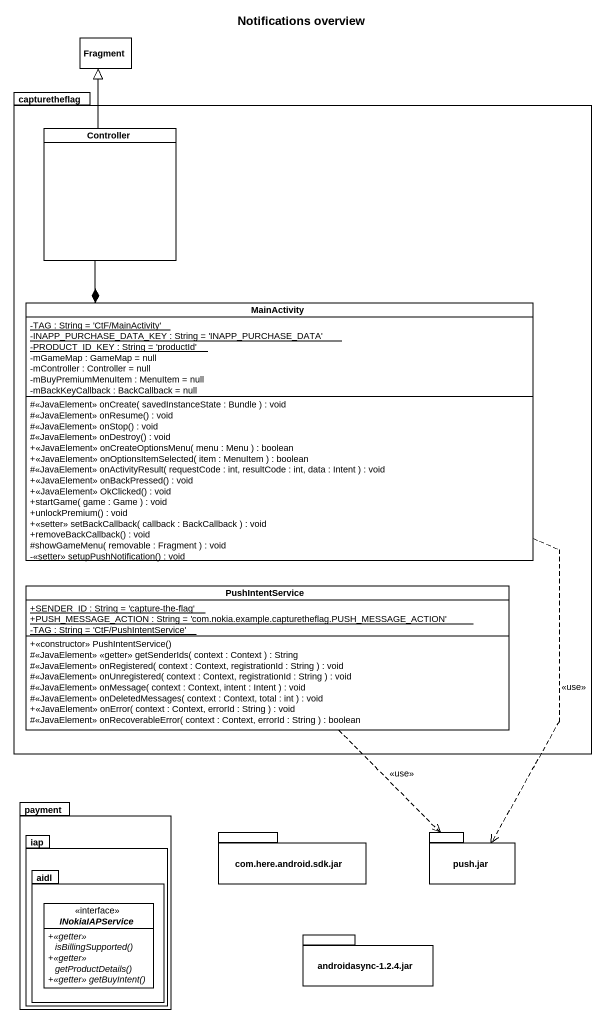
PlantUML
@startuml
title Notifications overview
hide circle
hide empty members
skinparam classAttributeIconSize 0
class Fragment
package capturetheflag {
  class Controller
  class MainActivity {
    {static} -TAG : String = 'CtF/MainActivity'
    {static} -INAPP_PURCHASE_DATA_KEY : String = 'INAPP_PURCHASE_DATA'
    {static} -PRODUCT_ID_KEY : String = 'productId'
    -mGameMap : GameMap = null
    -mController : Controller = null
    -mBuyPremiumMenuItem : MenuItem = null
    -mBackKeyCallback : BackCallback = null
    #<<JavaElement>> onCreate( savedInstanceState : Bundle ) : void
    #<<JavaElement>> onResume() : void
    #<<JavaElement>> onStop() : void
    #<<JavaElement>> onDestroy() : void
    +<<JavaElement>> onCreateOptionsMenu( menu : Menu ) : boolean
    +<<JavaElement>> onOptionsItemSelected( item : MenuItem ) : boolean
    #<<JavaElement>> onActivityResult( requestCode : int, resultCode : int, data : Intent ) : void
    +<<JavaElement>> onBackPressed() : void
    +<<JavaElement>> OkClicked() : void
    +startGame( game : Game ) : void
    +unlockPremium() : void
    +<<setter>> setBackCallback( callback : BackCallback ) : void
    +removeBackCallback() : void
    #showGameMenu( removable : Fragment ) : void
    -<<setter>> setupPushNotification() : void
  }
  class PushIntentService {
    {static} +SENDER_ID : String = 'capture-the-flag'
    {static} +PUSH_MESSAGE_ACTION : String = 'com.nokia.example.capturetheflag.PUSH_MESSAGE_ACTION'
    {static} -TAG : String = 'CtF/PushIntentService'
    +<<constructor>> PushIntentService()
    #<<JavaElement>> <<getter>> getSenderIds( context : Context ) : String
    #<<JavaElement>> onRegistered( context : Context, registrationId : String ) : void
    #<<JavaElement>> onUnregistered( context : Context, registrationId : String ) : void
    #<<JavaElement>> onMessage( context : Context, intent : Intent ) : void
    #<<JavaElement>> onDeletedMessages( context : Context, total : int ) : void
    +<<JavaElement>> onError( context : Context, errorId : String ) : void
    #<<JavaElement>> onRecoverableError( context : Context, errorId : String ) : boolean
  }
}
package payment {
  package iap {
    package aidl {
      interface INokiaIAPService {
        {abstract} +<<getter>> isBillingSupported()
        {abstract} +<<getter>> getProductDetails()
        {abstract} +<<getter>> getBuyIntent()
      }
    }
  }
}
package "com.here.android.sdk.jar" as com_here_android_sdk_jar {
}
package "push.jar" as push_jar {
}
package "androidasync-1.2.4.jar" as androidasync_1_2_4_jar {
}
Controller -up-|> Fragment
MainActivity *-up- Controller
MainActivity ..> push_jar : <<use>>
PushIntentService ..> push_jar : <<use>>
@enduml
